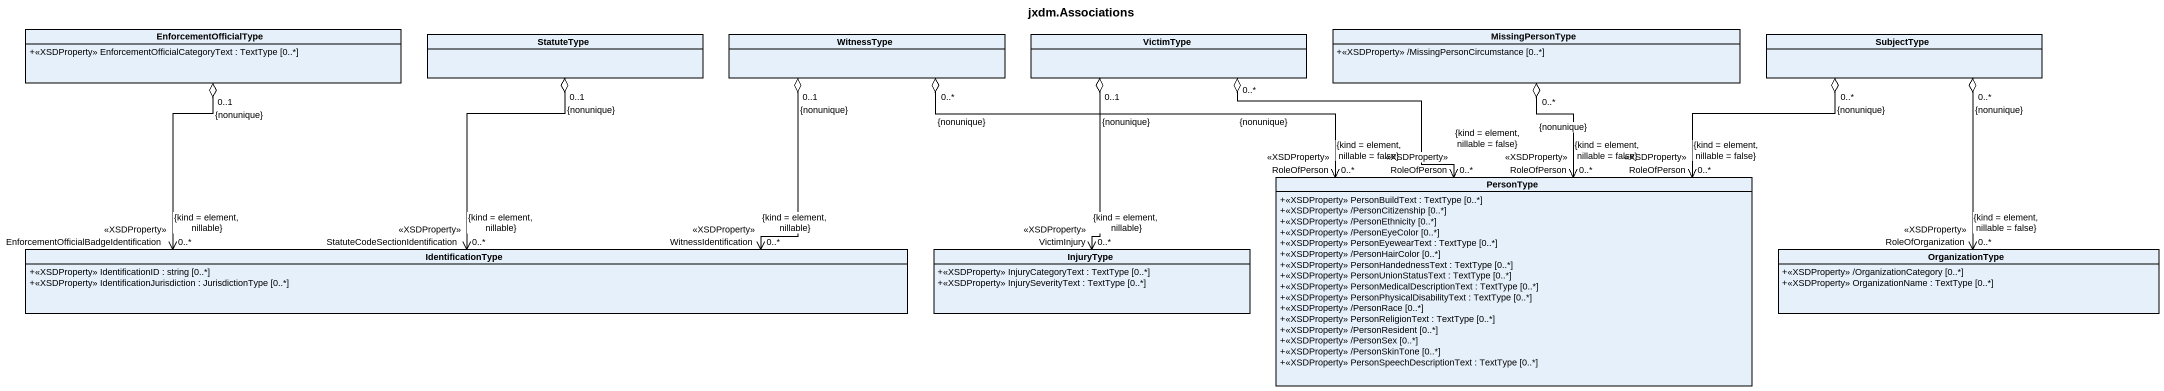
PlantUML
@startuml
title jxdm.Associations
hide circle
hide empty members
skinparam classAttributeIconSize 0
class EnforcementOfficialType {
  +<<XSDProperty>> EnforcementOfficialCategoryText : TextType [0..*]
}
class StatuteType
class WitnessType
class VictimType
class MissingPersonType {
  +<<XSDProperty>> /MissingPersonCircumstance [0..*]
}
class SubjectType
class PersonType {
  +<<XSDProperty>> PersonBuildText : TextType [0..*]
  +<<XSDProperty>> /PersonCitizenship [0..*]
  +<<XSDProperty>> /PersonEthnicity [0..*]
  +<<XSDProperty>> /PersonEyeColor [0..*]
  +<<XSDProperty>> PersonEyewearText : TextType [0..*]
  +<<XSDProperty>> /PersonHairColor [0..*]
  +<<XSDProperty>> PersonHandednessText : TextType [0..*]
  +<<XSDProperty>> PersonUnionStatusText : TextType [0..*]
  +<<XSDProperty>> PersonMedicalDescriptionText : TextType [0..*]
  +<<XSDProperty>> PersonPhysicalDisabilityText : TextType [0..*]
  +<<XSDProperty>> /PersonRace [0..*]
  +<<XSDProperty>> PersonReligionText : TextType [0..*]
  +<<XSDProperty>> /PersonResident [0..*]
  +<<XSDProperty>> /PersonSex [0..*]
  +<<XSDProperty>> /PersonSkinTone [0..*]
  +<<XSDProperty>> PersonSpeechDescriptionText : TextType [0..*]
}
class IdentificationType {
  +<<XSDProperty>> IdentificationID : string [0..*]
  +<<XSDProperty>> IdentificationJurisdiction : JurisdictionType [0..*]
}
class InjuryType {
  +<<XSDProperty>> InjuryCategoryText : TextType [0..*]
  +<<XSDProperty>> InjurySeverityText : TextType [0..*]
}
class OrganizationType {
  +<<XSDProperty>> /OrganizationCategory [0..*]
  +<<XSDProperty>> OrganizationName : TextType [0..*]
}
EnforcementOfficialType "0..1\n{nonunique}" o--> "EnforcementOfficialBadgeIdentification\n<<XSDProperty>>\n0..*\n{kind = element, nillable}" IdentificationType
StatuteType "0..1\n{nonunique}" o--> "StatuteCodeSectionIdentification\n<<XSDProperty>>\n0..*\n{kind = element, nillable}" IdentificationType
WitnessType "0..*\n{nonunique}" o-right-> "RoleOfPerson\n<<XSDProperty>>\n0..*\n{kind = element, nillable = false}" PersonType
WitnessType "0..1\n{nonunique}" o-left-> "WitnessIdentification\n<<XSDProperty>>\n0..*\n{kind = element, nillable}" IdentificationType
VictimType "0..*\n{nonunique}" o--> "RoleOfPerson\n<<XSDProperty>>\n0..*\n{kind = element, nillable = false}" PersonType
VictimType "0..1\n{nonunique}" o--> "VictimInjury\n<<XSDProperty>>\n0..*\n{kind = element, nillable}" InjuryType
MissingPersonType "0..*\n{nonunique}" o--> "RoleOfPerson\n<<XSDProperty>>\n0..*\n{kind = element, nillable = false}" PersonType
SubjectType "0..*\n{nonunique}" o-left-> "RoleOfPerson\n<<XSDProperty>>\n0..*\n{kind = element, nillable = false}" PersonType
SubjectType "0..*\n{nonunique}" o--> "RoleOfOrganization\n<<XSDProperty>>\n0..*\n{kind = element, nillable = false}" OrganizationType
@enduml
